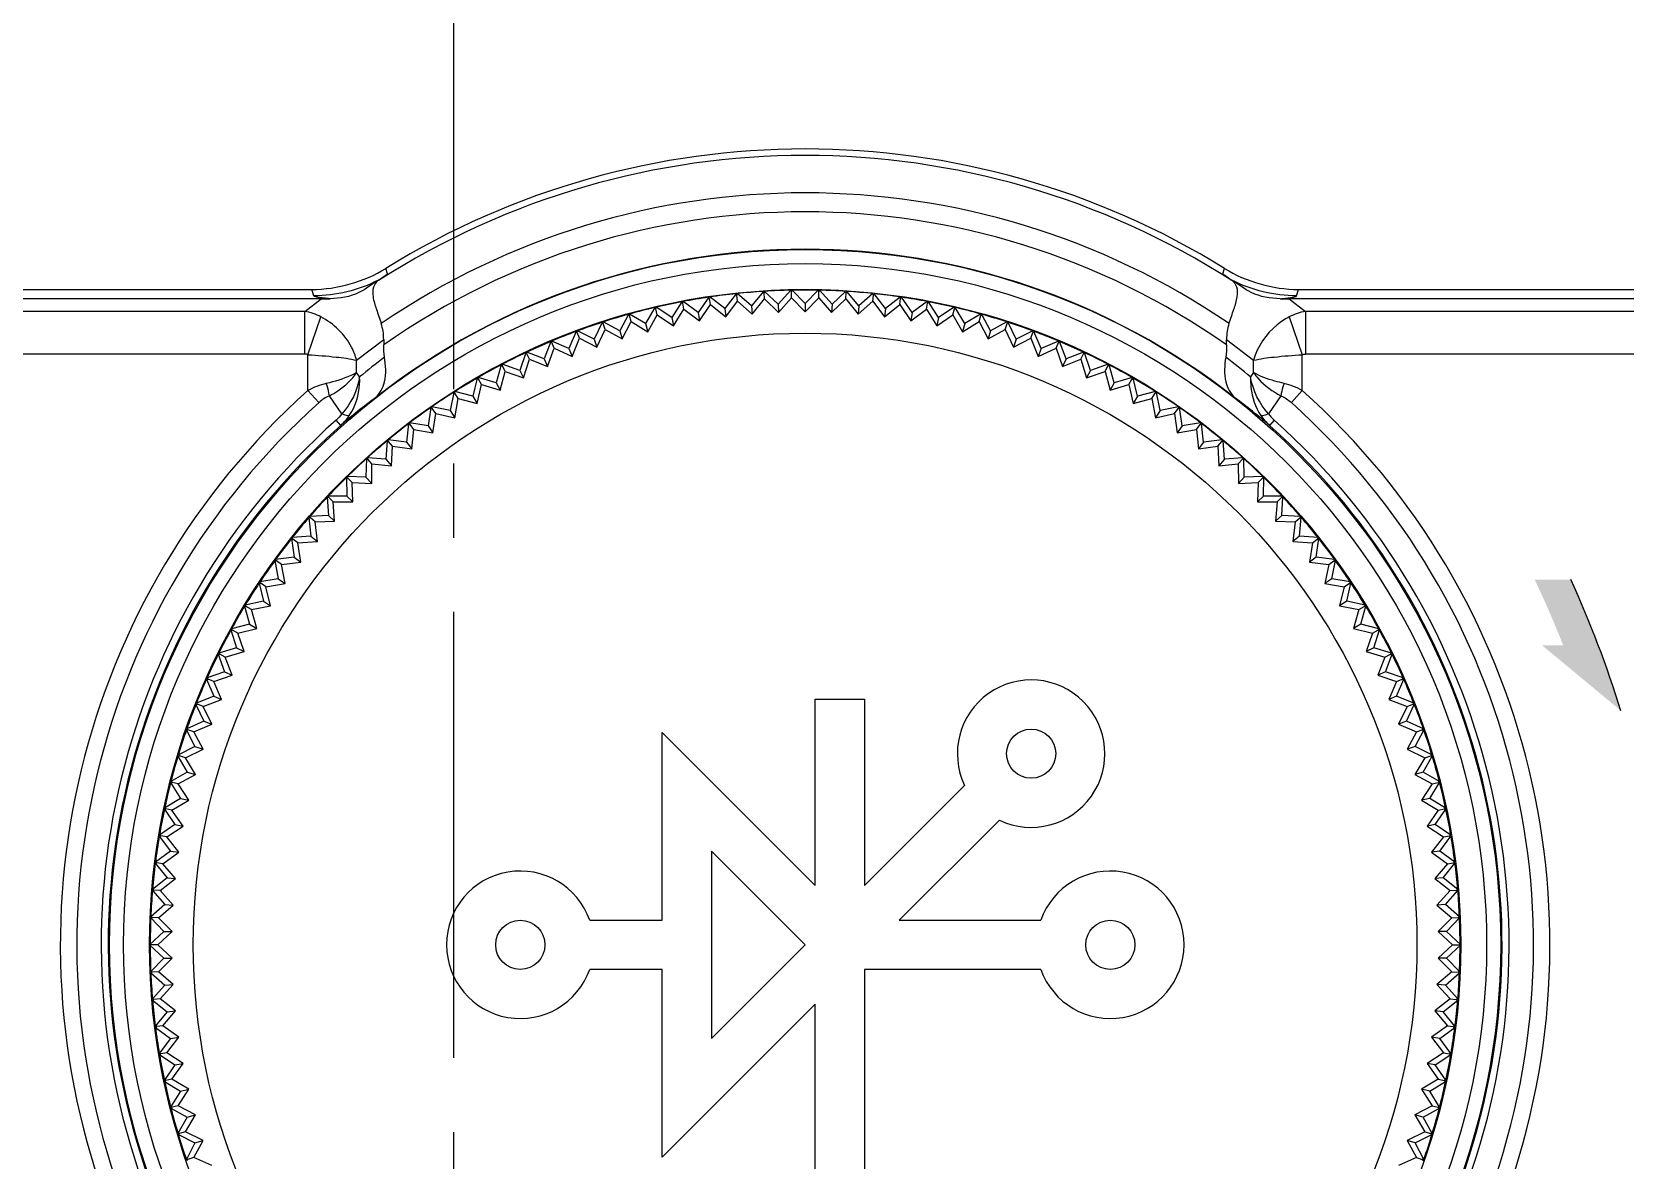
# Model space of a CAD drawing. Extents: x -329 to 5579, y -1942 to 3105.
# Drawn here: x 2122.11 to 2156.13, y -1491.67 to -1467.56 of the extents above; entities that cross this region are included whole.
import ezdxf

# ---------------------------------------------------------------- set-up
doc = ezdxf.new("R2010")
doc.units = 0
doc.linetypes.add('CENTER', pattern=[17.8, 10.75, -2.35, 2.35, -2.35])
doc.linetypes.add('CENTER2', pattern=[28.575, 19.05, -3.175, 3.175, -3.175])
doc.layers.get('0').update_dxf_attribs({"linetype": 'CONTINUOUS'})
for name, color, linetype in [('3', 112, 'CENTER'), ('KNOB_ROTARY9DXF_CONTINUOUS', 7, 'CONTINUOUS'), ('TOP_CASE-90ADXF_CONTINUOUS', 7, 'CONTINUOUS')]:
    doc.layers.add(name, color=color, linetype=linetype)

msp = doc.modelspace()

# ---------------------------------------------------------------- hatches: boundary and pattern name
h = msp.add_hatch(color=256)
h.dxf.hatch_style = 1
h.paths.add_polyline_path([(2154.971, -1479.265), (2154.199, -1479.265, -0.016662), (2154.806, -1480.665), (2154.353, -1480.665), (2156.04, -1482.065, 0.031781), (2154.971, -1479.265)], is_closed=False)

# ---------------------------------------------------------------- linework, layer by layer
msp.add_arc((2133.502, -1489.065), 23.6, 17.2541, 24.5353)
at = {"layer": '3', "linetype": 'CENTER2', "ltscale": 0.5}
msp.add_line((2131.119, -1918.106), (2131.119, -1400.26), dxfattribs=at)
at = {"layer": 'KNOB_ROTARY9DXF_CONTINUOUS', "color": 7, "linetype": 'CONTINUOUS'}
for p, q in [((2136.58, -1473.26), (2136.589, -1473.227)), ((2136.902, -1473.473), (2136.589, -1473.227)), ((2137.144, -1473.157), (2136.902, -1473.473)), ((2137.144, -1473.157), (2137.16, -1473.186)), ((2137.16, -1473.186), (2137.17, -1473.154)), ((2137.174, -1473.318), (2137.16, -1473.186)), ((2137.472, -1473.413), (2137.17, -1473.154)), ((2137.727, -1473.108), (2137.472, -1473.413)), ((2137.727, -1473.108), (2137.743, -1473.137)), ((2137.743, -1473.137), (2137.754, -1473.106)), ((2137.751, -1473.269), (2137.743, -1473.137)), ((2138.045, -1473.377), (2137.754, -1473.106)), ((2138.313, -1473.083), (2138.045, -1473.377)), ((2138.313, -1473.083), (2138.327, -1473.113)), ((2138.327, -1473.113), (2138.339, -1473.082)), ((2138.329, -1473.245), (2138.327, -1473.113)), ((2138.619, -1473.365), (2138.339, -1473.082)), ((2138.898, -1473.082), (2138.619, -1473.365)), ((2138.898, -1473.082), (2138.911, -1473.113)), ((2138.908, -1473.245), (2138.911, -1473.113)), ((2138.911, -1473.113), (2138.925, -1473.083)), ((2139.193, -1473.377), (2138.925, -1473.083)), ((2139.484, -1473.106), (2139.193, -1473.377)), ((2139.484, -1473.106), (2139.495, -1473.137)), ((2139.487, -1473.269), (2139.495, -1473.137)), ((2139.495, -1473.137), (2139.51, -1473.108)), ((2139.765, -1473.413), (2139.51, -1473.108)), ((2140.068, -1473.154), (2139.765, -1473.413)), ((2140.064, -1473.318), (2140.078, -1473.186)), ((2140.068, -1473.154), (2140.078, -1473.186)), ((2140.078, -1473.186), (2140.094, -1473.157)), ((2140.336, -1473.473), (2140.094, -1473.157)), ((2140.649, -1473.227), (2140.336, -1473.473)), ((2140.649, -1473.227), (2140.657, -1473.26)), ((2135.412, -1473.452), (2135.212, -1473.796)), ((2135.412, -1473.452), (2135.432, -1473.479)), ((2135.432, -1473.479), (2135.438, -1473.446)), ((2135.462, -1473.607), (2135.432, -1473.479)), ((2135.77, -1473.665), (2135.438, -1473.446)), ((2135.985, -1473.329), (2135.77, -1473.665)), ((2135.808, -1473.842), (2136.029, -1473.487)), ((2135.985, -1473.329), (2136.004, -1473.357)), ((2136.004, -1473.357), (2136.011, -1473.324)), ((2136.029, -1473.487), (2136.004, -1473.357)), ((2136.334, -1473.557), (2136.011, -1473.324)), ((2136.029, -1473.487), (2136.364, -1473.735)), ((2136.563, -1473.231), (2136.334, -1473.557)), ((2136.334, -1473.557), (2136.364, -1473.735)), ((2136.364, -1473.735), (2136.599, -1473.39)), ((2136.563, -1473.231), (2136.58, -1473.26)), ((2136.599, -1473.39), (2136.58, -1473.26)), ((2136.599, -1473.39), (2136.924, -1473.653)), ((2136.902, -1473.473), (2136.924, -1473.653)), ((2136.924, -1473.653), (2137.174, -1473.318)), ((2137.174, -1473.318), (2137.488, -1473.593)), ((2137.472, -1473.413), (2137.488, -1473.593)), ((2137.488, -1473.593), (2137.751, -1473.269)), ((2137.751, -1473.269), (2138.053, -1473.558)), ((2138.045, -1473.377), (2138.053, -1473.558)), ((2138.053, -1473.558), (2138.329, -1473.245)), ((2138.329, -1473.245), (2138.619, -1473.546)), ((2138.619, -1473.546), (2138.908, -1473.245)), ((2138.619, -1473.365), (2138.619, -1473.546)), ((2138.908, -1473.245), (2139.185, -1473.558)), ((2139.185, -1473.558), (2139.487, -1473.269)), ((2139.193, -1473.377), (2139.185, -1473.558)), ((2139.487, -1473.269), (2139.75, -1473.593)), ((2139.75, -1473.593), (2140.064, -1473.318)), ((2139.765, -1473.413), (2139.75, -1473.593)), ((2140.064, -1473.318), (2140.313, -1473.653)), ((2140.313, -1473.653), (2140.638, -1473.39)), ((2140.336, -1473.473), (2140.313, -1473.653)), ((2140.638, -1473.39), (2140.657, -1473.26)), ((2140.638, -1473.39), (2140.873, -1473.735)), ((2140.657, -1473.26), (2140.675, -1473.231)), ((2140.904, -1473.557), (2140.675, -1473.231)), ((2140.873, -1473.735), (2141.209, -1473.487)), ((2140.904, -1473.557), (2140.873, -1473.735)), ((2141.227, -1473.324), (2140.904, -1473.557)), ((2141.209, -1473.487), (2141.234, -1473.357)), ((2141.209, -1473.487), (2141.43, -1473.842)), ((2141.227, -1473.324), (2141.234, -1473.357)), ((2141.234, -1473.357), (2141.253, -1473.329)), ((2141.467, -1473.665), (2141.253, -1473.329)), ((2141.8, -1473.446), (2141.467, -1473.665)), ((2141.775, -1473.607), (2141.806, -1473.479)), ((2141.8, -1473.446), (2141.806, -1473.479)), ((2141.806, -1473.479), (2141.825, -1473.452)), ((2142.026, -1473.796), (2141.825, -1473.452)), ((2134.284, -1473.768), (2134.113, -1474.127)), ((2134.284, -1473.768), (2134.306, -1473.793)), ((2134.306, -1473.793), (2134.309, -1473.76)), ((2134.347, -1473.918), (2134.306, -1473.793)), ((2134.659, -1473.95), (2134.309, -1473.76)), ((2134.845, -1473.598), (2134.659, -1473.95)), ((2134.711, -1474.123), (2134.901, -1473.751)), ((2134.845, -1473.598), (2134.866, -1473.624)), ((2134.866, -1473.624), (2134.87, -1473.591)), ((2134.901, -1473.751), (2134.866, -1473.624)), ((2135.212, -1473.796), (2134.87, -1473.591)), ((2134.901, -1473.751), (2135.257, -1473.971)), ((2135.212, -1473.796), (2135.257, -1473.971)), ((2135.257, -1473.971), (2135.462, -1473.607)), ((2135.462, -1473.607), (2135.808, -1473.842)), ((2135.77, -1473.665), (2135.808, -1473.842)), ((2141.43, -1473.842), (2141.775, -1473.607)), ((2141.467, -1473.665), (2141.43, -1473.842)), ((2141.775, -1473.607), (2141.981, -1473.971)), ((2141.981, -1473.971), (2142.336, -1473.751)), ((2142.026, -1473.796), (2141.981, -1473.971)), ((2142.367, -1473.591), (2142.026, -1473.796)), ((2142.336, -1473.751), (2142.372, -1473.624)), ((2142.336, -1473.751), (2142.526, -1474.123)), ((2142.367, -1473.591), (2142.372, -1473.624)), ((2142.372, -1473.624), (2142.393, -1473.598)), ((2142.579, -1473.95), (2142.393, -1473.598)), ((2142.928, -1473.76), (2142.579, -1473.95)), ((2142.891, -1473.918), (2142.931, -1473.793)), ((2142.928, -1473.76), (2142.931, -1473.793)), ((2142.931, -1473.793), (2142.953, -1473.768)), ((2143.124, -1474.127), (2142.953, -1473.768)), ((2133.187, -1474.177), (2133.047, -1474.55)), ((2133.187, -1474.177), (2133.211, -1474.2)), ((2133.211, -1474.2), (2133.211, -1474.167)), ((2133.576, -1474.327), (2133.211, -1474.167)), ((2133.262, -1474.322), (2133.211, -1474.2)), ((2133.731, -1473.961), (2133.576, -1474.327)), ((2133.642, -1474.495), (2133.8, -1474.109)), ((2133.731, -1473.961), (2133.754, -1473.985)), ((2133.754, -1473.985), (2133.756, -1473.952)), ((2133.8, -1474.109), (2133.754, -1473.985)), ((2134.113, -1474.127), (2133.756, -1473.952)), ((2133.8, -1474.109), (2134.173, -1474.298)), ((2134.113, -1474.127), (2134.173, -1474.298)), ((2134.173, -1474.298), (2134.347, -1473.918)), ((2134.347, -1473.918), (2134.711, -1474.123)), ((2134.659, -1473.95), (2134.711, -1474.123)), ((2142.526, -1474.123), (2142.891, -1473.918)), ((2142.579, -1473.95), (2142.526, -1474.123)), ((2142.891, -1473.918), (2143.065, -1474.298)), ((2143.065, -1474.298), (2143.437, -1474.109)), ((2143.124, -1474.127), (2143.065, -1474.298)), ((2143.482, -1473.952), (2143.124, -1474.127)), ((2143.437, -1474.109), (2143.483, -1473.985)), ((2143.437, -1474.109), (2143.596, -1474.495)), ((2143.482, -1473.952), (2143.483, -1473.985)), ((2143.483, -1473.985), (2143.506, -1473.961)), ((2143.662, -1474.327), (2143.506, -1473.961)), ((2144.026, -1474.167), (2143.662, -1474.327)), ((2143.976, -1474.322), (2144.027, -1474.2)), ((2144.026, -1474.167), (2144.027, -1474.2)), ((2144.027, -1474.2), (2144.051, -1474.177)), ((2144.191, -1474.55), (2144.051, -1474.177)), ((2132.652, -1474.416), (2132.527, -1474.794)), ((2132.608, -1474.956), (2132.733, -1474.557)), ((2132.652, -1474.416), (2132.677, -1474.438)), ((2132.677, -1474.438), (2132.676, -1474.405)), ((2133.047, -1474.55), (2132.676, -1474.405)), ((2132.733, -1474.557), (2132.677, -1474.438)), ((2132.733, -1474.557), (2133.12, -1474.715)), ((2133.047, -1474.55), (2133.12, -1474.715)), ((2133.12, -1474.715), (2133.262, -1474.322)), ((2133.262, -1474.322), (2133.642, -1474.495)), ((2133.576, -1474.327), (2133.642, -1474.495)), ((2143.596, -1474.495), (2143.976, -1474.322)), ((2143.662, -1474.327), (2143.596, -1474.495)), ((2143.976, -1474.322), (2144.118, -1474.715)), ((2144.191, -1474.55), (2144.118, -1474.715)), ((2144.118, -1474.715), (2144.505, -1474.557)), ((2144.562, -1474.405), (2144.191, -1474.55)), ((2144.505, -1474.557), (2144.561, -1474.438)), ((2144.505, -1474.557), (2144.63, -1474.956)), ((2144.562, -1474.405), (2144.561, -1474.438)), ((2144.561, -1474.438), (2144.586, -1474.416)), ((2144.71, -1474.794), (2144.586, -1474.416)), ((2132.127, -1474.677), (2132.019, -1475.06)), ((2132.106, -1475.218), (2132.214, -1474.815)), ((2132.127, -1474.677), (2132.153, -1474.698)), ((2132.153, -1474.698), (2132.151, -1474.665)), ((2132.527, -1474.794), (2132.151, -1474.665)), ((2132.214, -1474.815), (2132.153, -1474.698)), ((2132.214, -1474.815), (2132.608, -1474.956)), ((2132.527, -1474.794), (2132.608, -1474.956)), ((2144.71, -1474.794), (2144.63, -1474.956)), ((2144.63, -1474.956), (2145.023, -1474.815)), ((2145.087, -1474.665), (2144.71, -1474.794)), ((2145.023, -1474.815), (2145.084, -1474.698)), ((2145.023, -1474.815), (2145.132, -1475.218)), ((2145.087, -1474.665), (2145.084, -1474.698)), ((2145.084, -1474.698), (2145.11, -1474.677)), ((2145.219, -1475.06), (2145.11, -1474.677)), ((2131.114, -1475.264), (2131.037, -1475.654)), ((2131.114, -1475.264), (2131.141, -1475.282)), ((2131.141, -1475.282), (2131.136, -1475.249)), ((2131.522, -1475.347), (2131.136, -1475.249)), ((2131.614, -1474.96), (2131.522, -1475.347)), ((2131.614, -1474.96), (2131.641, -1474.98)), ((2131.616, -1475.501), (2131.707, -1475.094)), ((2131.641, -1474.98), (2131.637, -1474.946)), ((2132.019, -1475.06), (2131.637, -1474.946)), ((2131.707, -1475.094), (2131.641, -1474.98)), ((2131.707, -1475.094), (2132.106, -1475.218)), ((2132.019, -1475.06), (2132.106, -1475.218)), ((2145.219, -1475.06), (2145.132, -1475.218)), ((2145.132, -1475.218), (2145.531, -1475.094)), ((2145.6, -1474.946), (2145.219, -1475.06)), ((2145.531, -1475.094), (2145.596, -1474.98)), ((2145.531, -1475.094), (2145.622, -1475.501)), ((2145.6, -1474.946), (2145.596, -1474.98)), ((2145.596, -1474.98), (2145.623, -1474.96)), ((2145.716, -1475.347), (2145.623, -1474.96)), ((2146.102, -1475.249), (2145.716, -1475.347)), ((2146.102, -1475.249), (2146.096, -1475.282)), ((2146.096, -1475.282), (2146.124, -1475.264)), ((2146.2, -1475.654), (2146.124, -1475.264)), ((2130.626, -1475.588), (2130.566, -1475.982)), ((2130.626, -1475.588), (2130.654, -1475.606)), ((2130.654, -1475.606), (2130.648, -1475.573)), ((2131.037, -1475.654), (2130.648, -1475.573)), ((2130.73, -1475.714), (2130.654, -1475.606)), ((2131.137, -1475.805), (2131.212, -1475.394)), ((2131.212, -1475.394), (2131.141, -1475.282)), ((2131.212, -1475.394), (2131.616, -1475.501)), ((2131.522, -1475.347), (2131.616, -1475.501)), ((2145.716, -1475.347), (2145.622, -1475.501)), ((2145.622, -1475.501), (2146.026, -1475.394)), ((2146.026, -1475.394), (2146.096, -1475.282)), ((2146.026, -1475.394), (2146.1, -1475.805)), ((2146.59, -1475.573), (2146.2, -1475.654)), ((2146.508, -1475.714), (2146.583, -1475.606)), ((2146.59, -1475.573), (2146.583, -1475.606)), ((2146.583, -1475.606), (2146.612, -1475.588)), ((2146.671, -1475.982), (2146.612, -1475.588)), ((2130.152, -1475.933), (2130.109, -1476.329)), ((2130.152, -1475.933), (2130.181, -1475.949)), ((2130.181, -1475.949), (2130.173, -1475.917)), ((2130.566, -1475.982), (2130.173, -1475.917)), ((2130.261, -1476.054), (2130.181, -1475.949)), ((2130.672, -1476.128), (2130.73, -1475.714)), ((2130.73, -1475.714), (2131.137, -1475.805)), ((2131.037, -1475.654), (2131.137, -1475.805)), ((2146.2, -1475.654), (2146.1, -1475.805)), ((2146.1, -1475.805), (2146.508, -1475.714)), ((2146.508, -1475.714), (2146.565, -1476.128)), ((2147.064, -1475.917), (2146.671, -1475.982)), ((2146.976, -1476.054), (2147.056, -1475.949)), ((2147.064, -1475.917), (2147.056, -1475.949)), ((2147.056, -1475.949), (2147.085, -1475.933)), ((2147.129, -1476.329), (2147.085, -1475.933)), ((2129.723, -1476.313), (2129.714, -1476.28)), ((2130.109, -1476.329), (2129.714, -1476.28)), ((2130.221, -1476.47), (2130.261, -1476.054)), ((2130.261, -1476.054), (2130.672, -1476.128)), ((2130.566, -1475.982), (2130.672, -1476.128)), ((2146.671, -1475.982), (2146.565, -1476.128)), ((2146.565, -1476.128), (2146.976, -1476.054)), ((2146.976, -1476.054), (2147.016, -1476.47)), ((2147.524, -1476.28), (2147.129, -1476.329)), ((2147.524, -1476.28), (2147.514, -1476.313)), ((2129.694, -1476.297), (2129.667, -1476.694)), ((2129.694, -1476.297), (2129.723, -1476.313)), ((2129.807, -1476.414), (2129.723, -1476.313)), ((2129.785, -1476.831), (2129.807, -1476.414)), ((2129.807, -1476.414), (2130.221, -1476.47)), ((2130.109, -1476.329), (2130.221, -1476.47)), ((2147.129, -1476.329), (2147.016, -1476.47)), ((2147.016, -1476.47), (2147.43, -1476.414)), ((2147.43, -1476.414), (2147.514, -1476.313)), ((2147.43, -1476.414), (2147.453, -1476.831)), ((2147.514, -1476.313), (2147.544, -1476.297)), ((2147.571, -1476.694), (2147.544, -1476.297)), ((2129.251, -1476.68), (2129.241, -1477.078)), ((2129.251, -1476.68), (2129.281, -1476.694)), ((2129.281, -1476.694), (2129.27, -1476.663)), ((2129.667, -1476.694), (2129.27, -1476.663)), ((2129.369, -1476.792), (2129.281, -1476.694)), ((2129.364, -1477.21), (2129.369, -1476.792)), ((2129.369, -1476.792), (2129.785, -1476.831)), ((2129.667, -1476.694), (2129.785, -1476.831)), ((2147.571, -1476.694), (2147.453, -1476.831)), ((2147.453, -1476.831), (2147.869, -1476.792)), ((2147.967, -1476.663), (2147.571, -1476.694)), ((2147.869, -1476.792), (2147.957, -1476.694)), ((2147.869, -1476.792), (2147.873, -1477.21)), ((2147.967, -1476.663), (2147.957, -1476.694)), ((2147.957, -1476.694), (2147.987, -1476.68)), ((2147.997, -1477.078), (2147.987, -1476.68)), ((2128.824, -1477.082), (2128.831, -1477.48)), ((2128.824, -1477.082), (2128.855, -1477.095)), ((2128.855, -1477.095), (2128.843, -1477.063)), ((2129.241, -1477.078), (2128.843, -1477.063)), ((2128.947, -1477.189), (2128.855, -1477.095)), ((2128.96, -1477.606), (2128.947, -1477.189)), ((2128.947, -1477.189), (2129.364, -1477.21)), ((2129.241, -1477.078), (2129.364, -1477.21)), ((2147.997, -1477.078), (2147.873, -1477.21)), ((2147.873, -1477.21), (2148.291, -1477.189)), ((2148.395, -1477.063), (2147.997, -1477.078)), ((2148.291, -1477.189), (2148.278, -1477.606)), ((2148.291, -1477.189), (2148.383, -1477.095)), ((2148.395, -1477.063), (2148.383, -1477.095)), ((2148.383, -1477.095), (2148.414, -1477.082)), ((2148.407, -1477.48), (2148.414, -1477.082)), ((2128.414, -1477.501), (2128.438, -1477.898)), ((2128.414, -1477.501), (2128.446, -1477.512)), ((2128.831, -1477.48), (2128.432, -1477.482)), ((2128.446, -1477.512), (2128.432, -1477.482)), ((2128.542, -1477.602), (2128.446, -1477.512)), ((2128.572, -1478.019), (2128.542, -1477.602)), ((2128.542, -1477.602), (2128.96, -1477.606)), ((2128.831, -1477.48), (2128.96, -1477.606)), ((2148.407, -1477.48), (2148.278, -1477.606)), ((2148.278, -1477.606), (2148.696, -1477.602)), ((2148.805, -1477.482), (2148.407, -1477.48)), ((2148.696, -1477.602), (2148.666, -1478.019)), ((2148.696, -1477.602), (2148.792, -1477.512)), ((2148.805, -1477.482), (2148.792, -1477.512)), ((2148.792, -1477.512), (2148.823, -1477.501)), ((2148.8, -1477.898), (2148.823, -1477.501)), ((2128.023, -1477.937), (2128.063, -1478.333)), ((2128.023, -1477.937), (2128.055, -1477.947)), ((2128.438, -1477.898), (2128.04, -1477.916)), ((2128.055, -1477.947), (2128.04, -1477.916)), ((2128.155, -1478.033), (2128.055, -1477.947)), ((2128.438, -1477.898), (2128.572, -1478.019)), ((2148.8, -1477.898), (2148.666, -1478.019)), ((2149.198, -1477.916), (2148.8, -1477.898)), ((2149.083, -1478.033), (2149.183, -1477.947)), ((2149.175, -1478.333), (2149.215, -1477.937)), ((2149.198, -1477.916), (2149.183, -1477.947)), ((2149.183, -1477.947), (2149.215, -1477.937)), ((2128.063, -1478.333), (2127.666, -1478.367)), ((2128.063, -1478.333), (2128.202, -1478.448)), ((2128.155, -1478.033), (2128.572, -1478.019)), ((2128.202, -1478.448), (2128.155, -1478.033)), ((2148.666, -1478.019), (2149.083, -1478.033)), ((2149.083, -1478.033), (2149.036, -1478.448)), ((2149.175, -1478.333), (2149.036, -1478.448)), ((2149.571, -1478.367), (2149.175, -1478.333)), ((2127.65, -1478.388), (2127.706, -1478.782)), ((2127.65, -1478.388), (2127.682, -1478.397)), ((2127.682, -1478.397), (2127.666, -1478.367)), ((2127.785, -1478.479), (2127.682, -1478.397)), ((2127.785, -1478.479), (2128.202, -1478.448)), ((2127.85, -1478.892), (2127.785, -1478.479)), ((2149.036, -1478.448), (2149.452, -1478.479)), ((2149.452, -1478.479), (2149.387, -1478.892)), ((2149.452, -1478.479), (2149.556, -1478.397)), ((2149.531, -1478.782), (2149.588, -1478.388)), ((2149.571, -1478.367), (2149.556, -1478.397)), ((2149.556, -1478.397), (2149.588, -1478.388)), ((2127.296, -1478.855), (2127.369, -1479.246)), ((2127.296, -1478.855), (2127.329, -1478.863)), ((2127.706, -1478.782), (2127.312, -1478.834)), ((2127.329, -1478.863), (2127.312, -1478.834)), ((2127.435, -1478.94), (2127.329, -1478.863)), ((2127.435, -1478.94), (2127.85, -1478.892)), ((2127.518, -1479.35), (2127.435, -1478.94)), ((2127.706, -1478.782), (2127.85, -1478.892)), ((2149.531, -1478.782), (2149.387, -1478.892)), ((2149.387, -1478.892), (2149.802, -1478.94)), ((2149.926, -1478.834), (2149.531, -1478.782)), ((2149.802, -1478.94), (2149.72, -1479.35)), ((2149.802, -1478.94), (2149.909, -1478.863)), ((2149.869, -1479.246), (2149.942, -1478.855)), ((2149.926, -1478.834), (2149.909, -1478.863)), ((2149.909, -1478.863), (2149.942, -1478.855)), ((2126.962, -1479.337), (2127.052, -1479.724)), ((2126.962, -1479.337), (2126.995, -1479.343)), ((2127.369, -1479.246), (2126.977, -1479.314)), ((2126.995, -1479.343), (2126.977, -1479.314)), ((2127.105, -1479.415), (2126.995, -1479.343)), ((2127.105, -1479.415), (2127.518, -1479.35)), ((2127.369, -1479.246), (2127.518, -1479.35)), ((2149.869, -1479.246), (2149.72, -1479.35)), ((2149.72, -1479.35), (2150.133, -1479.415)), ((2150.261, -1479.314), (2149.869, -1479.246)), ((2150.133, -1479.415), (2150.242, -1479.343)), ((2150.186, -1479.724), (2150.275, -1479.337)), ((2150.261, -1479.314), (2150.242, -1479.343)), ((2150.242, -1479.343), (2150.275, -1479.337)), ((2127.204, -1479.821), (2127.105, -1479.415)), ((2150.133, -1479.415), (2150.033, -1479.821)), ((2126.649, -1479.831), (2126.754, -1480.215)), ((2126.649, -1479.831), (2126.682, -1479.836)), ((2127.052, -1479.724), (2126.663, -1479.809)), ((2126.682, -1479.836), (2126.663, -1479.809)), ((2126.795, -1479.904), (2126.682, -1479.836)), ((2126.795, -1479.904), (2127.204, -1479.821)), ((2126.911, -1480.306), (2126.795, -1479.904)), ((2127.052, -1479.724), (2127.204, -1479.821)), ((2150.186, -1479.724), (2150.033, -1479.821)), ((2150.033, -1479.821), (2150.443, -1479.904)), ((2150.575, -1479.809), (2150.186, -1479.724)), ((2150.443, -1479.904), (2150.327, -1480.306)), ((2150.443, -1479.904), (2150.556, -1479.836)), ((2150.483, -1480.215), (2150.589, -1479.831)), ((2150.575, -1479.809), (2150.556, -1479.836)), ((2150.556, -1479.836), (2150.589, -1479.831)), ((2126.356, -1480.339), (2126.478, -1480.718)), ((2126.356, -1480.339), (2126.39, -1480.342)), ((2126.754, -1480.215), (2126.369, -1480.316)), ((2126.39, -1480.342), (2126.369, -1480.316)), ((2126.505, -1480.406), (2126.39, -1480.342)), ((2126.505, -1480.406), (2126.911, -1480.306)), ((2126.754, -1480.215), (2126.911, -1480.306)), ((2150.483, -1480.215), (2150.327, -1480.306)), ((2150.327, -1480.306), (2150.732, -1480.406)), ((2150.869, -1480.316), (2150.483, -1480.215)), ((2150.732, -1480.406), (2150.848, -1480.342)), ((2150.76, -1480.718), (2150.881, -1480.339)), ((2150.869, -1480.316), (2150.848, -1480.342)), ((2150.848, -1480.342), (2150.881, -1480.339)), ((2126.638, -1480.802), (2126.505, -1480.406)), ((2150.732, -1480.406), (2150.6, -1480.802)), ((2126.085, -1480.858), (2126.223, -1481.232)), ((2126.085, -1480.858), (2126.119, -1480.86)), ((2126.478, -1480.718), (2126.097, -1480.835)), ((2126.119, -1480.86), (2126.097, -1480.835)), ((2126.237, -1480.919), (2126.119, -1480.86)), ((2126.237, -1480.919), (2126.638, -1480.802)), ((2126.386, -1481.309), (2126.237, -1480.919)), ((2126.478, -1480.718), (2126.638, -1480.802)), ((2150.76, -1480.718), (2150.6, -1480.802)), ((2150.6, -1480.802), (2151.001, -1480.919)), ((2151.14, -1480.835), (2150.76, -1480.718)), ((2151.001, -1480.919), (2150.851, -1481.309)), ((2151.001, -1480.919), (2151.119, -1480.86)), ((2151.015, -1481.232), (2151.152, -1480.858)), ((2151.14, -1480.835), (2151.119, -1480.86)), ((2151.119, -1480.86), (2151.152, -1480.858)), ((2125.837, -1481.389), (2125.989, -1481.756)), ((2125.837, -1481.389), (2125.87, -1481.389)), ((2126.223, -1481.232), (2125.847, -1481.365)), ((2125.87, -1481.389), (2125.847, -1481.365)), ((2125.99, -1481.443), (2125.87, -1481.389)), ((2125.99, -1481.443), (2126.386, -1481.309)), ((2126.223, -1481.232), (2126.386, -1481.309)), ((2151.015, -1481.232), (2150.851, -1481.309)), ((2150.851, -1481.309), (2151.247, -1481.443)), ((2151.39, -1481.365), (2151.015, -1481.232)), ((2151.247, -1481.443), (2151.368, -1481.389)), ((2151.248, -1481.756), (2151.401, -1481.389)), ((2151.39, -1481.365), (2151.368, -1481.389)), ((2151.368, -1481.389), (2151.401, -1481.389)), ((2126.156, -1481.826), (2125.99, -1481.443)), ((2151.247, -1481.443), (2151.082, -1481.826)), ((2125.61, -1481.929), (2125.643, -1481.928)), ((2125.61, -1481.929), (2125.778, -1482.29)), ((2125.989, -1481.756), (2125.62, -1481.904)), ((2125.643, -1481.928), (2125.62, -1481.904)), ((2125.766, -1481.977), (2125.643, -1481.928)), ((2125.766, -1481.977), (2126.156, -1481.826)), ((2125.948, -1482.353), (2125.766, -1481.977)), ((2125.989, -1481.756), (2126.156, -1481.826)), ((2138.836, -1485.798), (2138.836, -1481.815)), ((2138.836, -1481.815), (2139.886, -1481.815)), ((2139.886, -1481.815), (2139.886, -1485.798)), ((2151.248, -1481.756), (2151.082, -1481.826)), ((2151.082, -1481.826), (2151.472, -1481.977)), ((2151.618, -1481.904), (2151.248, -1481.756)), ((2151.472, -1481.977), (2151.29, -1482.353)), ((2151.46, -1482.29), (2151.628, -1481.929)), ((2151.472, -1481.977), (2151.594, -1481.928)), ((2151.618, -1481.904), (2151.594, -1481.928)), ((2151.594, -1481.928), (2151.628, -1481.929)), ((2125.778, -1482.29), (2125.415, -1482.453)), ((2125.564, -1482.519), (2125.948, -1482.353)), ((2125.778, -1482.29), (2125.948, -1482.353)), ((2151.46, -1482.29), (2151.29, -1482.353)), ((2151.29, -1482.353), (2151.673, -1482.519)), ((2151.823, -1482.453), (2151.46, -1482.29)), ((2125.406, -1482.478), (2125.44, -1482.476)), ((2125.406, -1482.478), (2125.589, -1482.832)), ((2125.44, -1482.476), (2125.415, -1482.453)), ((2125.564, -1482.519), (2125.44, -1482.476)), ((2125.761, -1482.888), (2125.564, -1482.519)), ((2135.568, -1486.54), (2135.568, -1482.529)), ((2135.568, -1482.529), (2138.836, -1485.798)), ((2151.673, -1482.519), (2151.476, -1482.888)), ((2151.648, -1482.832), (2151.831, -1482.478)), ((2151.673, -1482.519), (2151.798, -1482.476)), ((2151.823, -1482.453), (2151.798, -1482.476)), ((2151.798, -1482.476), (2151.831, -1482.478)), ((2125.226, -1483.036), (2125.259, -1483.032)), ((2125.226, -1483.036), (2125.423, -1483.381)), ((2125.589, -1482.832), (2125.234, -1483.01)), ((2125.259, -1483.032), (2125.234, -1483.01)), ((2125.385, -1483.07), (2125.259, -1483.032)), ((2125.385, -1483.07), (2125.761, -1482.888)), ((2125.598, -1483.43), (2125.385, -1483.07)), ((2125.589, -1482.832), (2125.761, -1482.888)), ((2151.648, -1482.832), (2151.476, -1482.888)), ((2151.476, -1482.888), (2151.852, -1483.07)), ((2151.852, -1483.07), (2151.64, -1483.43)), ((2152.004, -1483.01), (2151.648, -1482.832)), ((2151.814, -1483.381), (2152.012, -1483.036)), ((2151.852, -1483.07), (2151.979, -1483.032)), ((2152.004, -1483.01), (2151.979, -1483.032)), ((2151.979, -1483.032), (2152.012, -1483.036)), ((2125.423, -1483.381), (2125.075, -1483.574)), ((2125.23, -1483.628), (2125.598, -1483.43)), ((2125.423, -1483.381), (2125.598, -1483.43)), ((2151.814, -1483.381), (2151.64, -1483.43)), ((2151.64, -1483.43), (2152.008, -1483.628)), ((2152.162, -1483.574), (2151.814, -1483.381)), ((2125.069, -1483.6), (2125.102, -1483.595)), ((2125.069, -1483.6), (2125.281, -1483.937)), ((2125.102, -1483.595), (2125.075, -1483.574)), ((2125.23, -1483.628), (2125.102, -1483.595)), ((2125.457, -1483.978), (2125.23, -1483.628)), ((2142.024, -1483.66), (2139.886, -1485.798)), ((2152.008, -1483.628), (2151.781, -1483.978)), ((2151.957, -1483.937), (2152.169, -1483.6)), ((2152.008, -1483.628), (2152.136, -1483.595)), ((2152.162, -1483.574), (2152.136, -1483.595)), ((2152.136, -1483.595), (2152.169, -1483.6)), ((2125.281, -1483.937), (2124.941, -1484.144)), ((2125.097, -1484.191), (2125.457, -1483.978)), ((2125.281, -1483.937), (2125.457, -1483.978)), ((2151.957, -1483.937), (2151.781, -1483.978)), ((2151.781, -1483.978), (2152.14, -1484.191)), ((2152.296, -1484.144), (2151.957, -1483.937)), ((2124.936, -1484.17), (2124.968, -1484.164)), ((2124.936, -1484.17), (2125.161, -1484.498)), ((2124.968, -1484.164), (2124.941, -1484.144)), ((2125.097, -1484.191), (2124.968, -1484.164)), ((2125.339, -1484.532), (2125.097, -1484.191)), ((2142.766, -1484.403), (2140.629, -1486.54)), ((2152.14, -1484.191), (2151.899, -1484.532)), ((2152.076, -1484.498), (2152.302, -1484.17)), ((2152.14, -1484.191), (2152.269, -1484.164)), ((2152.296, -1484.144), (2152.269, -1484.164)), ((2152.269, -1484.164), (2152.302, -1484.17)), ((2124.826, -1484.746), (2124.859, -1484.738)), ((2124.826, -1484.746), (2125.066, -1485.064)), ((2125.161, -1484.498), (2124.831, -1484.72)), ((2124.859, -1484.738), (2124.831, -1484.72)), ((2124.989, -1484.76), (2124.859, -1484.738)), ((2124.989, -1484.76), (2125.339, -1484.532)), ((2125.245, -1485.09), (2124.989, -1484.76)), ((2125.161, -1484.498), (2125.339, -1484.532)), ((2152.076, -1484.498), (2151.899, -1484.532)), ((2151.899, -1484.532), (2152.249, -1484.76)), ((2152.249, -1484.76), (2151.993, -1485.09)), ((2152.407, -1484.72), (2152.076, -1484.498)), ((2152.172, -1485.064), (2152.411, -1484.746)), ((2152.249, -1484.76), (2152.379, -1484.738)), ((2152.407, -1484.72), (2152.379, -1484.738)), ((2152.379, -1484.738), (2152.411, -1484.746)), ((2125.066, -1485.064), (2124.745, -1485.299)), ((2124.904, -1485.333), (2125.245, -1485.09)), ((2125.066, -1485.064), (2125.245, -1485.09)), ((2136.618, -1485.064), (2136.618, -1489.067)), ((2136.618, -1485.064), (2138.619, -1487.065)), ((2152.172, -1485.064), (2151.993, -1485.09)), ((2151.993, -1485.09), (2152.333, -1485.333)), ((2152.493, -1485.299), (2152.172, -1485.064)), ((2124.741, -1485.325), (2124.774, -1485.316)), ((2124.741, -1485.325), (2124.994, -1485.633)), ((2124.774, -1485.316), (2124.745, -1485.299)), ((2124.904, -1485.333), (2124.774, -1485.316)), ((2125.174, -1485.652), (2124.904, -1485.333)), ((2152.333, -1485.333), (2152.064, -1485.652)), ((2152.244, -1485.633), (2152.496, -1485.325)), ((2152.333, -1485.333), (2152.464, -1485.316)), ((2152.493, -1485.299), (2152.464, -1485.316)), ((2152.464, -1485.316), (2152.496, -1485.325)), ((2124.994, -1485.633), (2124.683, -1485.882)), ((2124.844, -1485.909), (2125.174, -1485.652)), ((2124.994, -1485.633), (2125.174, -1485.652)), ((2152.244, -1485.633), (2152.064, -1485.652)), ((2152.064, -1485.652), (2152.394, -1485.909)), ((2152.555, -1485.882), (2152.244, -1485.633)), ((2124.681, -1485.908), (2124.712, -1485.898)), ((2124.681, -1485.908), (2124.946, -1486.205)), ((2124.712, -1485.898), (2124.683, -1485.882)), ((2124.844, -1485.909), (2124.712, -1485.898)), ((2125.126, -1486.216), (2124.844, -1485.909)), ((2152.394, -1485.909), (2152.111, -1486.216)), ((2152.292, -1486.205), (2152.557, -1485.908)), ((2152.394, -1485.909), (2152.525, -1485.898)), ((2152.555, -1485.882), (2152.525, -1485.898)), ((2152.525, -1485.898), (2152.557, -1485.908)), ((2124.644, -1486.493), (2124.676, -1486.481)), ((2124.644, -1486.493), (2124.922, -1486.778)), ((2124.946, -1486.205), (2124.646, -1486.466)), ((2124.676, -1486.481), (2124.646, -1486.466)), ((2124.807, -1486.486), (2124.676, -1486.481)), ((2124.807, -1486.486), (2125.126, -1486.216)), ((2125.103, -1486.782), (2124.807, -1486.486)), ((2124.946, -1486.205), (2125.126, -1486.216)), ((2152.292, -1486.205), (2152.111, -1486.216)), ((2152.111, -1486.216), (2152.43, -1486.486)), ((2152.43, -1486.486), (2152.135, -1486.782)), ((2152.592, -1486.466), (2152.292, -1486.205)), ((2152.316, -1486.778), (2152.593, -1486.493)), ((2152.43, -1486.486), (2152.562, -1486.481)), ((2152.592, -1486.466), (2152.562, -1486.481)), ((2152.562, -1486.481), (2152.593, -1486.493)), ((2124.619, -1487.065), (2124.922, -1486.778)), ((2124.795, -1487.065), (2125.103, -1486.782)), ((2124.922, -1486.778), (2125.103, -1486.782)), ((2134.021, -1486.54), (2135.568, -1486.54)), ((2140.629, -1486.54), (2143.651, -1486.54)), ((2152.316, -1486.778), (2152.135, -1486.782)), ((2152.135, -1486.782), (2152.442, -1487.065)), ((2152.619, -1487.065), (2152.316, -1486.778)), ((2124.619, -1487.065), (2124.922, -1487.352)), ((2124.795, -1487.065), (2124.619, -1487.065)), ((2125.103, -1487.348), (2124.795, -1487.065)), ((2136.618, -1489.067), (2138.619, -1487.065)), ((2152.442, -1487.065), (2152.135, -1487.348)), ((2152.316, -1487.352), (2152.619, -1487.065)), ((2152.442, -1487.065), (2152.619, -1487.065)), ((2124.922, -1487.352), (2124.644, -1487.638)), ((2124.807, -1487.644), (2125.103, -1487.348)), ((2124.922, -1487.352), (2125.103, -1487.348)), ((2152.316, -1487.352), (2152.135, -1487.348)), ((2152.135, -1487.348), (2152.43, -1487.644)), ((2152.593, -1487.638), (2152.316, -1487.352)), ((2124.676, -1487.65), (2124.644, -1487.638)), ((2124.646, -1487.664), (2124.676, -1487.65)), ((2124.646, -1487.664), (2124.946, -1487.925)), ((2124.807, -1487.644), (2124.676, -1487.65)), ((2125.126, -1487.914), (2124.807, -1487.644)), ((2135.568, -1487.59), (2134.021, -1487.59)), ((2135.568, -1491.601), (2135.568, -1487.59)), ((2139.886, -1487.59), (2139.886, -1492.315)), ((2143.651, -1487.59), (2139.886, -1487.59)), ((2152.43, -1487.644), (2152.111, -1487.914)), ((2152.292, -1487.925), (2152.592, -1487.664)), ((2152.43, -1487.644), (2152.562, -1487.65)), ((2152.593, -1487.638), (2152.562, -1487.65)), ((2152.562, -1487.65), (2152.592, -1487.664)), ((2124.946, -1487.925), (2124.681, -1488.222)), ((2124.844, -1488.222), (2125.126, -1487.914)), ((2124.946, -1487.925), (2125.126, -1487.914)), ((2152.292, -1487.925), (2152.111, -1487.914)), ((2152.111, -1487.914), (2152.394, -1488.222)), ((2152.557, -1488.222), (2152.292, -1487.925)), ((2124.712, -1488.233), (2124.681, -1488.222)), ((2124.683, -1488.249), (2124.712, -1488.233)), ((2124.683, -1488.249), (2124.994, -1488.497)), ((2124.844, -1488.222), (2124.712, -1488.233)), ((2124.994, -1488.497), (2124.741, -1488.805)), ((2125.174, -1488.478), (2124.844, -1488.222)), ((2124.904, -1488.798), (2125.174, -1488.478)), ((2124.994, -1488.497), (2125.174, -1488.478)), ((2138.836, -1488.333), (2135.568, -1491.601)), ((2138.836, -1492.315), (2138.836, -1488.333)), ((2152.394, -1488.222), (2152.064, -1488.478)), ((2152.244, -1488.497), (2152.064, -1488.478)), ((2152.064, -1488.478), (2152.333, -1488.798)), ((2152.244, -1488.497), (2152.555, -1488.249)), ((2152.496, -1488.805), (2152.244, -1488.497)), ((2152.394, -1488.222), (2152.525, -1488.233)), ((2152.557, -1488.222), (2152.525, -1488.233)), ((2152.525, -1488.233), (2152.555, -1488.249)), ((2124.774, -1488.814), (2124.741, -1488.805)), ((2124.745, -1488.831), (2124.774, -1488.814)), ((2124.745, -1488.831), (2125.066, -1489.067)), ((2124.904, -1488.798), (2124.774, -1488.814)), ((2125.245, -1489.04), (2124.904, -1488.798)), ((2152.333, -1488.798), (2151.993, -1489.04)), ((2152.172, -1489.067), (2152.493, -1488.831)), ((2152.333, -1488.798), (2152.464, -1488.814)), ((2152.496, -1488.805), (2152.464, -1488.814)), ((2152.464, -1488.814), (2152.493, -1488.831)), ((2125.066, -1489.067), (2124.826, -1489.385)), ((2124.989, -1489.371), (2125.245, -1489.04)), ((2125.066, -1489.067), (2125.245, -1489.04)), ((2152.172, -1489.067), (2151.993, -1489.04)), ((2151.993, -1489.04), (2152.249, -1489.371)), ((2152.411, -1489.385), (2152.172, -1489.067)), ((2124.859, -1489.393), (2124.826, -1489.385)), ((2124.831, -1489.411), (2124.859, -1489.393)), ((2124.831, -1489.411), (2125.161, -1489.632)), ((2124.989, -1489.371), (2124.859, -1489.393)), ((2125.339, -1489.599), (2124.989, -1489.371)), ((2152.249, -1489.371), (2151.899, -1489.599)), ((2152.076, -1489.632), (2152.407, -1489.411)), ((2152.249, -1489.371), (2152.379, -1489.393)), ((2152.411, -1489.385), (2152.379, -1489.393)), ((2152.379, -1489.393), (2152.407, -1489.411)), ((2125.161, -1489.632), (2124.936, -1489.96)), ((2125.097, -1489.939), (2125.339, -1489.599)), ((2125.161, -1489.632), (2125.339, -1489.599)), ((2152.076, -1489.632), (2151.899, -1489.599)), ((2151.899, -1489.599), (2152.14, -1489.939)), ((2152.302, -1489.96), (2152.076, -1489.632)), ((2124.968, -1489.967), (2124.936, -1489.96)), ((2124.941, -1489.986), (2124.968, -1489.967)), ((2124.941, -1489.986), (2125.281, -1490.194)), ((2125.097, -1489.939), (2124.968, -1489.967)), ((2125.281, -1490.194), (2125.069, -1490.531)), ((2125.457, -1490.152), (2125.097, -1489.939)), ((2125.23, -1490.503), (2125.457, -1490.152)), ((2125.281, -1490.194), (2125.457, -1490.152)), ((2152.14, -1489.939), (2151.781, -1490.152)), ((2151.957, -1490.194), (2151.781, -1490.152)), ((2151.781, -1490.152), (2152.008, -1490.503)), ((2151.957, -1490.194), (2152.296, -1489.986)), ((2152.169, -1490.531), (2151.957, -1490.194)), ((2152.14, -1489.939), (2152.269, -1489.967)), ((2152.302, -1489.96), (2152.269, -1489.967)), ((2152.269, -1489.967), (2152.296, -1489.986)), ((2125.102, -1490.536), (2125.069, -1490.531)), ((2125.075, -1490.556), (2125.102, -1490.536)), ((2125.075, -1490.556), (2125.423, -1490.749)), ((2125.23, -1490.503), (2125.102, -1490.536)), ((2125.598, -1490.701), (2125.23, -1490.503)), ((2152.008, -1490.503), (2151.64, -1490.701)), ((2151.814, -1490.749), (2152.162, -1490.556)), ((2152.008, -1490.503), (2152.136, -1490.536)), ((2152.169, -1490.531), (2152.136, -1490.536)), ((2152.136, -1490.536), (2152.162, -1490.556)), ((2125.423, -1490.749), (2125.226, -1491.095)), ((2125.385, -1491.061), (2125.598, -1490.701)), ((2125.423, -1490.749), (2125.598, -1490.701)), ((2151.814, -1490.749), (2151.64, -1490.701)), ((2151.64, -1490.701), (2151.852, -1491.061)), ((2152.012, -1491.095), (2151.814, -1490.749)), ((2125.259, -1491.099), (2125.226, -1491.095)), ((2125.234, -1491.12), (2125.259, -1491.099)), ((2125.234, -1491.12), (2125.589, -1491.299)), ((2125.385, -1491.061), (2125.259, -1491.099)), ((2125.761, -1491.243), (2125.385, -1491.061)), ((2125.564, -1491.611), (2125.761, -1491.243)), ((2125.589, -1491.299), (2125.761, -1491.243)), ((2151.852, -1491.061), (2151.476, -1491.243)), ((2151.648, -1491.299), (2151.476, -1491.243)), ((2151.476, -1491.243), (2151.673, -1491.611)), ((2151.648, -1491.299), (2152.004, -1491.12)), ((2151.852, -1491.061), (2151.979, -1491.099)), ((2152.012, -1491.095), (2151.979, -1491.099)), ((2151.979, -1491.099), (2152.004, -1491.12)), ((2125.589, -1491.299), (2125.406, -1491.652)), ((2151.831, -1491.652), (2151.648, -1491.299)), ((2125.44, -1491.655), (2125.406, -1491.652)), ((2125.415, -1491.677), (2125.44, -1491.655)), ((2125.564, -1491.611), (2125.44, -1491.655)), ((2125.948, -1491.778), (2125.564, -1491.611)), ((2151.673, -1491.611), (2151.29, -1491.778)), ((2151.673, -1491.611), (2151.798, -1491.655)), ((2151.831, -1491.652), (2151.798, -1491.655)), ((2151.798, -1491.655), (2151.823, -1491.677))]:
    msp.add_line(p, q, dxfattribs=at)
for centre, radius in [((2138.619, -1487.065), 14), ((2138.619, -1487.065), 13.065), ((2143.445, -1482.982), 0.525), ((2132.536, -1487.065), 0.525), ((2145.136, -1487.065), 0.525)]:
    msp.add_circle(centre, radius, dxfattribs=at)
for centre, radius, start, end in [((2138.619, -1487.065), 13.986, 96.0542, 98.3458), ((2138.619, -1487.065), 13.986, 93.6542, 95.9458), ((2138.619, -1487.065), 13.986, 91.2542, 93.5458), ((2138.619, -1487.065), 13.986, 88.8542, 91.1458), ((2138.619, -1487.065), 13.986, 86.4542, 88.7458), ((2138.619, -1487.065), 13.986, 84.0542, 86.3458), ((2138.619, -1487.065), 13.986, 81.6542, 83.9458), ((2138.619, -1487.065), 13.986, 103.2542, 105.5458), ((2138.619, -1487.065), 13.986, 100.8542, 103.1458), ((2138.619, -1487.065), 13.986, 98.4542, 100.7458), ((2138.619, -1487.065), 13.986, 79.2542, 81.5458), ((2138.619, -1487.065), 13.986, 76.8542, 79.1458), ((2138.619, -1487.065), 13.986, 74.4542, 76.7458), ((2138.619, -1487.065), 13.986, 108.0542, 110.3458), ((2138.619, -1487.065), 13.986, 105.6542, 107.9458), ((2138.619, -1487.065), 13.986, 72.0542, 74.3458), ((2138.619, -1487.065), 13.986, 69.6542, 71.9458), ((2138.619, -1487.065), 13.986, 112.8542, 115.1458), ((2138.619, -1487.065), 13.986, 110.4542, 112.7458), ((2138.619, -1487.065), 13.986, 67.2542, 69.5458), ((2138.619, -1487.065), 13.986, 64.8542, 67.1458), ((2138.619, -1487.065), 13.986, 115.2542, 117.5458), ((2138.619, -1487.065), 13.986, 62.4542, 64.7458), ((2138.619, -1487.065), 13.986, 117.6542, 119.9458), ((2138.619, -1487.065), 13.986, 60.0542, 62.3458), ((2138.619, -1487.065), 13.986, 122.4542, 124.7458), ((2138.619, -1487.065), 13.986, 120.0542, 122.3458), ((2138.619, -1487.065), 13.986, 57.6542, 59.9458), ((2138.619, -1487.065), 13.986, 55.2542, 57.5458), ((2138.619, -1487.065), 13.986, 124.8542, 127.1458), ((2138.619, -1487.065), 13.986, 52.8542, 55.1458), ((2138.619, -1487.065), 13.986, 127.2542, 129.5458), ((2138.619, -1487.065), 13.986, 50.4542, 52.7458), ((2138.619, -1487.065), 13.986, 129.6542, 131.9458), ((2138.619, -1487.065), 13.986, 48.0542, 50.3458), ((2138.619, -1487.065), 13.986, 132.0542, 134.3458), ((2138.619, -1487.065), 13.986, 45.6542, 47.9458), ((2138.619, -1487.065), 13.986, 134.4542, 136.7458), ((2138.619, -1487.065), 13.986, 43.2542, 45.5458), ((2138.619, -1487.065), 13.986, 136.8542, 139.1458), ((2138.619, -1487.065), 13.986, 40.8542, 43.1458), ((2138.619, -1487.065), 13.986, 139.2542, 141.5458), ((2138.619, -1487.065), 13.986, 38.4542, 40.7458), ((2138.619, -1487.065), 13.986, 141.6542, 143.9458), ((2138.619, -1487.065), 13.986, 36.0542, 38.3458), ((2138.619, -1487.065), 13.986, 144.0542, 146.3458), ((2138.619, -1487.065), 13.986, 33.6542, 35.9458), ((2138.619, -1487.065), 13.986, 146.4542, 148.7458), ((2138.619, -1487.065), 13.986, 31.2542, 33.5458), ((2138.619, -1487.065), 13.986, 148.8542, 151.1458), ((2138.619, -1487.065), 13.986, 28.8542, 31.1458), ((2138.619, -1487.065), 13.986, 151.2542, 153.5458), ((2138.619, -1487.065), 13.986, 26.4542, 28.7458), ((2138.619, -1487.065), 13.986, 153.6542, 155.9458), ((2138.619, -1487.065), 13.986, 24.0542, 26.3458), ((2138.619, -1487.065), 13.986, 156.0542, 158.3458), ((2138.619, -1487.065), 13.986, 21.6542, 23.9458), ((2143.445, -1482.982), 1.575, 244.4712, 205.5288), ((2138.619, -1487.065), 13.986, 158.4542, 160.7458), ((2138.619, -1487.065), 13.986, 19.2542, 21.5458), ((2138.619, -1487.065), 13.986, 160.8542, 163.1458), ((2138.619, -1487.065), 13.986, 16.8542, 19.1458), ((2138.619, -1487.065), 13.986, 163.2542, 165.5458), ((2138.619, -1487.065), 13.986, 14.4542, 16.7458), ((2138.619, -1487.065), 13.986, 165.6542, 167.9458), ((2138.619, -1487.065), 13.986, 12.0542, 14.3458), ((2138.619, -1487.065), 13.986, 168.0542, 170.3458), ((2138.619, -1487.065), 13.986, 9.6542, 11.9458), ((2138.619, -1487.065), 13.986, 170.4542, 172.7458), ((2138.619, -1487.065), 13.986, 7.2542, 9.5458), ((2138.619, -1487.065), 13.986, 172.8542, 175.1458), ((2138.619, -1487.065), 13.986, 4.8542, 7.1458), ((2132.536, -1487.065), 1.575, 19.4712, 340.5288), ((2145.136, -1487.065), 1.575, 199.4712, 160.5288), ((2138.619, -1487.065), 13.986, 175.2542, 177.5458), ((2138.619, -1487.065), 13.986, 2.4542, 4.7458), ((2138.619, -1487.065), 13.986, 177.6542, 179.9458), ((2138.619, -1487.065), 13.986, 0.0542, 2.3458), ((2138.619, -1487.065), 13.986, 180.0542, 182.3458), ((2138.619, -1487.065), 13.986, 357.6542, 359.9458), ((2138.619, -1487.065), 13.986, 182.4542, 184.7458), ((2138.619, -1487.065), 13.986, 355.2542, 357.5458), ((2138.619, -1487.065), 13.986, 184.8542, 187.1458), ((2138.619, -1487.065), 13.986, 352.8542, 355.1458), ((2138.619, -1487.065), 13.986, 187.2542, 189.5458), ((2138.619, -1487.065), 13.986, 350.4542, 352.7458), ((2138.619, -1487.065), 13.986, 189.6542, 191.9458), ((2138.619, -1487.065), 13.986, 348.0542, 350.3458), ((2138.619, -1487.065), 13.986, 192.0542, 194.3458), ((2138.619, -1487.065), 13.986, 345.6542, 347.9458), ((2138.619, -1487.065), 13.986, 194.4542, 196.7458), ((2138.619, -1487.065), 13.986, 343.2542, 345.5458), ((2138.619, -1487.065), 13.986, 196.8542, 199.1458), ((2138.619, -1487.065), 13.986, 340.8542, 343.1458)]:
    msp.add_arc(centre, radius, start, end, dxfattribs=at)
at = {"layer": 'TOP_CASE-90ADXF_CONTINUOUS', "color": 7, "linetype": 'CONTINUOUS'}
for p, q in [((2129.702, -1472.734), (2129.663, -1472.616)), ((2147.536, -1472.734), (2147.575, -1472.616)), ((2016.615, -1473.065), (2128.084, -1473.065)), ((2128.124, -1473.204), (2128.084, -1473.065)), ((2149.114, -1473.204), (2149.153, -1473.065)), ((2149.153, -1473.065), (2180.637, -1473.065)), ((2128.284, -1473.264), (2016.814, -1473.264)), ((2127.934, -1473.535), (2086.781, -1473.535)), ((2127.934, -1473.535), (2128.284, -1473.264)), ((2127.934, -1474.448), (2127.934, -1473.535)), ((2180.438, -1473.264), (2148.954, -1473.264)), ((2148.954, -1473.264), (2149.304, -1473.535)), ((2149.304, -1473.535), (2149.304, -1474.448)), ((2180.461, -1473.535), (2149.304, -1473.535)), ((2128.002, -1474.459), (2128.279, -1473.651)), ((2148.958, -1473.651), (2149.235, -1474.459)), ((2129.041, -1474.578), (2129.619, -1474.133)), ((2129.619, -1474.133), (2129.619, -1474.252)), ((2147.619, -1474.252), (2147.619, -1474.133)), ((2147.619, -1474.133), (2148.196, -1474.578)), ((2127.934, -1474.448), (2086.781, -1474.448)), ((2128.002, -1475.223), (2128.002, -1474.459)), ((2129.041, -1474.841), (2129.041, -1474.578)), ((2148.196, -1474.841), (2148.196, -1474.578)), ((2149.235, -1475.223), (2149.235, -1474.459)), ((2180.461, -1474.448), (2149.304, -1474.448)), ((2129.106, -1474.935), (2129.041, -1474.841)), ((2148.196, -1474.841), (2148.132, -1474.935)), ((2128.236, -1475.484), (2128.002, -1475.223)), ((2149.235, -1475.223), (2149.002, -1475.483)), ((2128.724, -1475.723), (2128.459, -1475.339)), ((2148.779, -1475.339), (2148.513, -1475.723)), ((2128.701, -1475.969), (2128.601, -1475.858)), ((2148.636, -1475.858), (2148.537, -1475.969))]:
    msp.add_line(p, q, dxfattribs=at)
for radius in [14.853, 14.553]:
    msp.add_circle((2138.619, -1487.065), radius, dxfattribs=at)
for centre, radius, start, end in [((2138.619, -1487.065), 17, 58.2083, 121.7917), ((2138.619, -1487.065), 16.862, 57.2973, 122.7027), ((2138.619, -1487.065), 16.063, 55.7015, 124.2985), ((2138.619, -1487.065), 15.658, 54.9159, 125.0841), ((2138.619, -1487.065), 14.858, 51.8489, 128.1511), ((2139.288, -1485.951), 16.328, 125.955, 126.7956), ((2137.949, -1485.951), 16.328, 53.2044, 54.045), ((2128.277, -1460.214), 13.051, 270.0295, 270.8718), ((2148.96, -1460.213), 13.051, 269.1283, 269.9706), ((2139.177, -1487.072), 15.771, 127.2227, 129.688), ((2138.057, -1487.076), 15.777, 50.3125, 52.7769), ((2138.619, -1487.065), 15.905, 131.8758, 48.1242), ((2138.619, -1487.065), 15.554, 131.8652, 48.1244), ((2138.142, -1487.075), 14.576, 126.6518, 130.366), ((2139.097, -1487.074), 14.575, 49.6338, 53.3484), ((2138.619, -1487.065), 15.032, 131.7898, 48.2071), ((2138.619, -1487.065), 14.882, 131.7907, 48.2093)]:
    msp.add_arc(centre, radius, start, end, dxfattribs=at)
for centre, major_axis, start_param, end_param in [((2128.233, -1474.4), (1.176, 0.907), -0.557251, -0.284104), ((2149.004, -1474.4), (1.176, -0.907), -2.857488, -2.584341)]:
    msp.add_ellipse(centre, major_axis=major_axis, ratio=0.80804, start_param=start_param, end_param=end_param, dxfattribs=at)
for points in [[(2128.084, -1473.065), (2128.631, -1473.065), (2129.198, -1472.904), (2129.663, -1472.616)], [(2129.506, -1472.866), (2129.085, -1473.084), (2128.598, -1473.203), (2128.124, -1473.204)], [(2147.575, -1472.616), (2148.04, -1472.904), (2148.606, -1473.065), (2149.153, -1473.065)], [(2149.114, -1473.204), (2148.639, -1473.203), (2148.152, -1473.084), (2147.732, -1472.866)], [(2128.279, -1473.651), (2128.171, -1473.595), (2128.054, -1473.555), (2127.934, -1473.535)], [(2149.304, -1473.535), (2149.184, -1473.555), (2149.066, -1473.595), (2148.958, -1473.651)], [(2128.002, -1474.459), (2127.981, -1474.452), (2127.957, -1474.448), (2127.934, -1474.448)], [(2129.637, -1474.513), (2129.624, -1474.427), (2129.619, -1474.339), (2129.619, -1474.252)], [(2147.619, -1474.252), (2147.619, -1474.339), (2147.613, -1474.427), (2147.6, -1474.513)], [(2149.235, -1474.459), (2149.257, -1474.452), (2149.281, -1474.448), (2149.304, -1474.448)], [(2128.392, -1475.074), (2128.256, -1475.106), (2128.125, -1475.158), (2128.002, -1475.223)], [(2129.106, -1474.935), (2129.059, -1475.223), (2128.921, -1475.507), (2128.724, -1475.723)], [(2148.513, -1475.723), (2148.317, -1475.507), (2148.179, -1475.223), (2148.132, -1474.935)], [(2149.235, -1475.223), (2149.112, -1475.158), (2148.981, -1475.106), (2148.846, -1475.074)], [(2128.459, -1475.339), (2128.378, -1475.371), (2128.304, -1475.423), (2128.238, -1475.482)], [(2148.779, -1475.339), (2148.861, -1475.371), (2148.935, -1475.425), (2149.001, -1475.484)], [(2128.724, -1475.723), (2128.689, -1475.772), (2128.647, -1475.817), (2128.602, -1475.858)], [(2128.701, -1475.969), (2128.77, -1475.907), (2128.833, -1475.837), (2128.885, -1475.76)], [(2148.353, -1475.76), (2148.405, -1475.837), (2148.468, -1475.907), (2148.537, -1475.969)], [(2148.513, -1475.723), (2148.549, -1475.772), (2148.591, -1475.817), (2148.637, -1475.858)]]:
    msp.add_open_spline(points, degree=3, dxfattribs=at)
for points, knots in [([(2129.511, -1472.866), (2129.37, -1472.952), (2129.075, -1473.194), (2128.685, -1473.26), (2128.476, -1473.263)], [0, 0, 0, 0, 0.44176, 1, 1, 1, 1]), ([(2129.511, -1472.866), (2129.462, -1472.903), (2129.377, -1473.016), (2129.383, -1473.249), (2129.468, -1473.504), (2129.534, -1473.693), (2129.567, -1473.796)], [0, 0, 0, 0, 0.185661, 0.395212, 0.673762, 1, 1, 1, 1]), ([(2147.67, -1473.796), (2147.703, -1473.693), (2147.77, -1473.504), (2147.855, -1473.249), (2147.861, -1473.016), (2147.776, -1472.903), (2147.726, -1472.866)], [0, 0, 0, 0, 0.326239, 0.604788, 0.814341, 1, 1, 1, 1]), ([(2148.762, -1473.263), (2148.552, -1473.26), (2148.163, -1473.194), (2147.868, -1472.952), (2147.726, -1472.866)], [0, 0, 0, 0, 0.558177, 1, 1, 1, 1]), ([(2128.476, -1473.263), (2128.428, -1473.259), (2128.343, -1473.251), (2128.231, -1473.238), (2128.168, -1473.223), (2128.127, -1473.214), (2128.124, -1473.204)], [0, 0, 0, 0, 0.404898, 0.713791, 0.913661, 1, 1, 1, 1]), ([(2148.762, -1473.263), (2148.81, -1473.259), (2148.894, -1473.251), (2149.007, -1473.238), (2149.069, -1473.223), (2149.111, -1473.214), (2149.114, -1473.204)], [0, 0, 0, 0, 0.405013, 0.713676, 0.913481, 1, 1, 1, 1]), ([(2129.042, -1474.578), (2129.016, -1474.482), (2128.867, -1474.102), (2128.553, -1473.792), (2128.279, -1473.651)], [0, 0, 0, 0, 0.2434, 1, 1, 1, 1]), ([(2148.958, -1473.651), (2148.866, -1473.699), (2148.526, -1473.922), (2148.274, -1474.285), (2148.196, -1474.578)], [0, 0, 0, 0, 0.255273, 1, 1, 1, 1]), ([(2128.002, -1474.459), (2128.203, -1474.471), (2128.55, -1474.5), (2128.898, -1474.544), (2129.041, -1474.578)], [0, 0, 0, 0, 0.575868, 1, 1, 1, 1]), ([(2129.44, -1475.381), (2129.542, -1475.297), (2129.687, -1474.998), (2129.664, -1474.686), (2129.637, -1474.513)], [0, 0, 0, 0, 0.429419, 1, 1, 1, 1]), ([(2147.6, -1474.513), (2147.574, -1474.686), (2147.551, -1474.998), (2147.696, -1475.297), (2147.797, -1475.381)], [0, 0, 0, 0, 0.570582, 1, 1, 1, 1]), ([(2148.196, -1474.578), (2148.34, -1474.543), (2148.688, -1474.501), (2149.035, -1474.47), (2149.235, -1474.459)], [0, 0, 0, 0, 0.424131, 1, 1, 1, 1]), ([(2129.041, -1474.841), (2129.002, -1474.864), (2128.795, -1474.967), (2128.571, -1475.032), (2128.392, -1475.074)], [0, 0, 0, 0, 0.199371, 1, 1, 1, 1]), ([(2128.459, -1475.339), (2128.522, -1475.305), (2128.741, -1475.172), (2128.94, -1474.996), (2129.041, -1474.841)], [0, 0, 0, 0, 0.277218, 1, 1, 1, 1]), ([(2148.846, -1475.074), (2148.78, -1475.058), (2148.557, -1475), (2148.336, -1474.924), (2148.196, -1474.841)], [0, 0, 0, 0, 0.295329, 1, 1, 1, 1]), ([(2148.196, -1474.841), (2148.227, -1474.888), (2148.388, -1475.09), (2148.603, -1475.244), (2148.779, -1475.339)], [0, 0, 0, 0, 0.220876, 1, 1, 1, 1]), ([(2128.459, -1475.339), (2128.456, -1475.319), (2128.442, -1475.228), (2128.416, -1475.14), (2128.392, -1475.074)], [0, 0, 0, 0, 0.224903, 1, 1, 1, 1]), ([(2128.885, -1475.76), (2128.924, -1475.702), (2129.063, -1475.449), (2129.114, -1475.153), (2129.106, -1474.935)], [0, 0, 0, 0, 0.243765, 1, 1, 1, 1]), ([(2148.132, -1474.935), (2148.129, -1475.009), (2148.138, -1475.296), (2148.234, -1475.583), (2148.353, -1475.76)], [0, 0, 0, 0, 0.25797, 1, 1, 1, 1]), ([(2148.846, -1475.074), (2148.837, -1475.097), (2148.808, -1475.184), (2148.787, -1475.273), (2148.779, -1475.339)], [0, 0, 0, 0, 0.270414, 1, 1, 1, 1]), ([(2128.885, -1475.76), (2128.865, -1475.767), (2128.807, -1475.756), (2128.756, -1475.737), (2128.724, -1475.723)], [0, 0, 0, 0, 0.376239, 1, 1, 1, 1]), ([(2148.513, -1475.723), (2148.482, -1475.737), (2148.431, -1475.756), (2148.373, -1475.767), (2148.353, -1475.76)], [0, 0, 0, 0, 0.623805, 1, 1, 1, 1])]:
    msp.add_open_spline(points, degree=3, knots=knots, dxfattribs=at)

doc.saveas('drawing.dxf')
